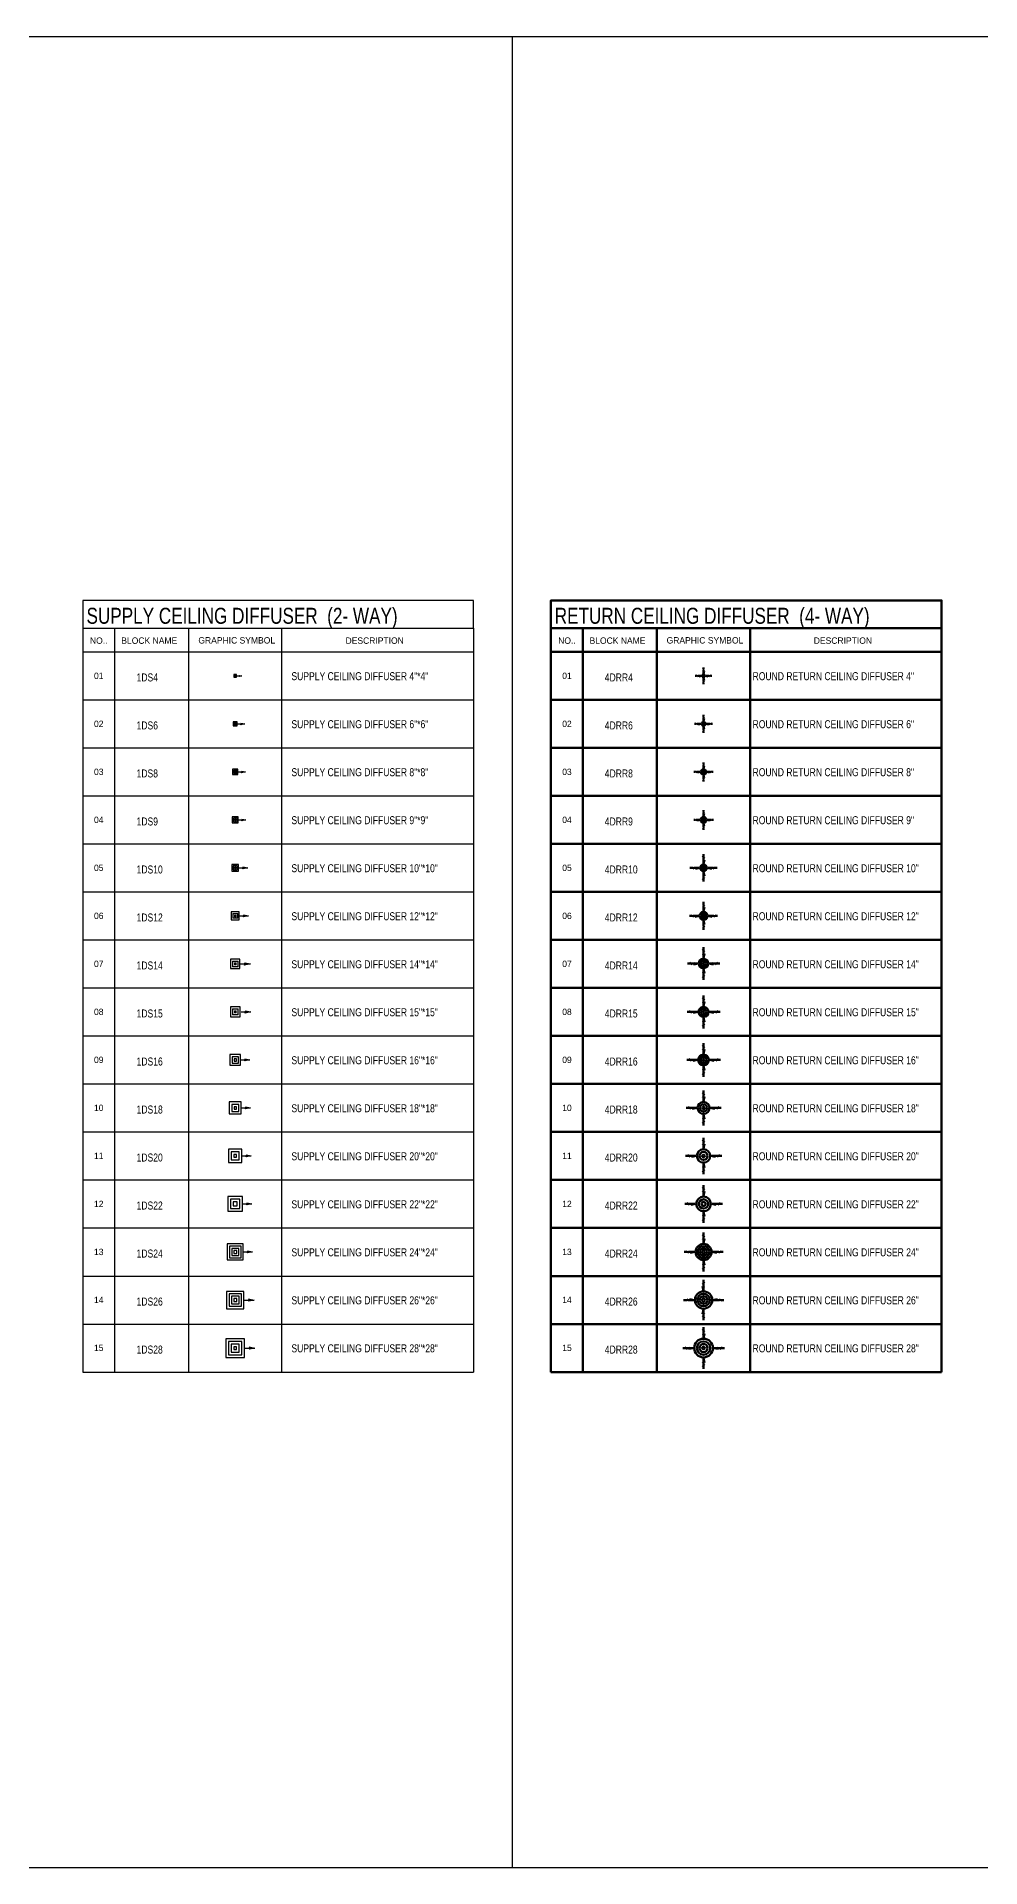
# Model space of a CAD drawing. Header units: millimetres. Extents: x -21221 to 1625077, y -149981 to 356550.
# Drawn here: x 301959 to 337340, y 212613 to 281251 of the extents above; entities that cross this region are included whole.
import ezdxf
from ezdxf.enums import TextEntityAlignment as Align

# ---------------------------------------------------------------- set-up
doc = ezdxf.new("R2010")
doc.units = ezdxf.units.MM
doc.header["$LTSCALE"] = 1000
doc.header["$MEASUREMENT"] = 0
doc.layers.get('0').update_dxf_attribs({"linetype": 'CONTINUOUS'})
doc.layers.add('11-F-A-DUCT', color=11, linetype='CONTINUOUS')
doc.layers.add('3- SUPPLY DUCT', color=3, linetype='CONTINUOUS')
doc.layers.add('6-RETURN-DUCT', color=6, linetype='CONTINUOUS', lineweight=50)
doc.styles.add('STENCIL', font='stencil.shx')
doc.styles.add('style2', font='stencil.shx')

# ---------------------------------------------------------------- blocks, each defined once
blk = doc.blocks.new('1DS4')
at = {"color": 13}
for p, q in [((75, 0), (244, 0)), ((144, 20), (244, 0)), ((144, 20), (152, 0)), ((144, -20), (152, 0)), ((244, 0), (144, -20))]:
    blk.add_line(p, q, dxfattribs=at)
at = {"color": 12}
blk.add_lwpolyline([(-50, -50), (50, -50), (50, 50), (-50, 50)], close=True, dxfattribs=at)
at = {"color": 13}
for points in [[(-30, -30), (30, -30), (30, 30), (-30, 30)], [(-10, -10), (10, -10), (10, 10), (-10, 10)]]:
    blk.add_lwpolyline(points, close=True, dxfattribs=at)
for points in [[(144, 20), (152, 0), (244, 0)], [(144, -20), (152, 0), (244, 0)]]:
    blk.add_solid(points, dxfattribs=at)
blk = doc.blocks.new('1DS6')
at = {"color": 13}
for p, q in [((100, 0), (353.125, 0)), ((203.125, 30), (353.125, 0)), ((203.125, 30), (215.625, 0)), ((203.125, -30), (215.625, 0)), ((353.125, 0), (203.125, -30))]:
    blk.add_line(p, q, dxfattribs=at)
at = {"color": 12}
blk.add_lwpolyline([(-75, -75), (75, -75), (75, 75), (-75, 75)], close=True, dxfattribs=at)
at = {"color": 13}
for points in [[(-45, -45), (45, -45), (45, 45), (-45, 45)], [(-15, -15), (15, -15), (15, 15), (-15, 15)]]:
    blk.add_lwpolyline(points, close=True, dxfattribs=at)
for points in [[(203.125, 30), (215.625, 0), (353.125, 0)], [(203.125, -30), (215.625, 0), (353.125, 0)]]:
    blk.add_solid(points, dxfattribs=at)
blk = doc.blocks.new('1DS8')
at = {"color": 13}
for p, q in [((125, 0), (378.125, 0)), ((228.125, 30), (378.125, 0)), ((228.125, 30), (240.625, 0)), ((228.125, -30), (240.625, 0)), ((378.125, 0), (228.125, -30))]:
    blk.add_line(p, q, dxfattribs=at)
at = {"color": 12}
blk.add_lwpolyline([(-100, -100), (100, -100), (100, 100), (-100, 100)], close=True, dxfattribs=at)
at = {"color": 13}
for points in [[(-60, -60), (60, -60), (60, 60), (-60, 60)], [(-20, -20), (20, -20), (20, 20), (-20, 20)]]:
    blk.add_lwpolyline(points, close=True, dxfattribs=at)
for points in [[(228.125, 30), (240.625, 0), (378.125, 0)], [(228.125, -30), (240.625, 0), (378.125, 0)]]:
    blk.add_solid(points, dxfattribs=at)
blk = doc.blocks.new('1DS9')
at = {"color": 13}
for p, q in [((137.5, 0), (390.625, 0)), ((240.625, 30), (390.625, 0)), ((240.625, 30), (253.125, 0)), ((240.625, -30), (253.125, 0)), ((390.625, 0), (240.625, -30))]:
    blk.add_line(p, q, dxfattribs=at)
at = {"color": 12}
blk.add_lwpolyline([(-112.5, -112.5), (112.5, -112.5), (112.5, 112.5), (-112.5, 112.5)], close=True, dxfattribs=at)
at = {"color": 13}
for points in [[(-67.5, -67.5), (67.5, -67.5), (67.5, 67.5), (-67.5, 67.5)], [(-22.5, -22.5), (22.5, -22.5), (22.5, 22.5), (-22.5, 22.5)]]:
    blk.add_lwpolyline(points, close=True, dxfattribs=at)
for points in [[(240.625, 30), (253.125, 0), (390.625, 0)], [(240.625, -30), (253.125, 0), (390.625, 0)]]:
    blk.add_solid(points, dxfattribs=at)
blk = doc.blocks.new('1DS10')
at = {"color": 13}
for p, q in [((150, 0), (466.40625, 0)), ((278.90625, 37.5), (466.40625, 0)), ((278.90625, 37.5), (294.53125, 0)), ((278.90625, -37.5), (294.53125, 0)), ((466.40625, 0), (278.90625, -37.5))]:
    blk.add_line(p, q, dxfattribs=at)
at = {"color": 12}
blk.add_lwpolyline([(-125, -125), (125, -125), (125, 125), (-125, 125)], close=True, dxfattribs=at)
at = {"color": 13}
for points in [[(-75, -75), (75, -75), (75, 75), (-75, 75)], [(-25, -25), (25, -25), (25, 25), (-25, 25)]]:
    blk.add_lwpolyline(points, close=True, dxfattribs=at)
for points in [[(278.90625, 37.5), (294.53125, 0), (466.40625, 0)], [(278.90625, -37.5), (294.53125, 0), (466.40625, 0)]]:
    blk.add_solid(points, dxfattribs=at)
blk = doc.blocks.new('1DS12')
at = {"color": 13}
for p, q in [((-90, 90), (-90, -90)), ((-90, 90), (90, 90)), ((-30, 30), (-30, -30)), ((-30, 30), (30, 30)), ((30, -30), (30, 30)), ((90, -90), (90, 90)), ((175, 0), (491.40625, 0)), ((303.90625, 37.5), (491.40625, 0)), ((303.90625, 37.5), (319.53125, 0)), ((303.90625, -37.5), (319.53125, 0)), ((491.40625, 0), (303.90625, -37.5)), ((90, -90), (-90, -90)), ((30, -30), (-30, -30))]:
    blk.add_line(p, q, dxfattribs=at)
at = {"color": 12}
blk.add_lwpolyline([(-150, -150), (150, -150), (150, 150), (-150, 150)], close=True, dxfattribs=at)
at = {"color": 13}
for points in [[(303.90625, 37.5), (319.53125, 0), (491.40625, 0)], [(303.90625, -37.5), (319.53125, 0), (491.40625, 0)]]:
    blk.add_solid(points, dxfattribs=at)
blk = doc.blocks.new('1DS14')
at = {"color": 13}
for p, q in [((-105, 105), (-105, -105)), ((-105, 105), (105, 105)), ((-35, 35), (-35, -35)), ((-35, 35), (35, 35)), ((35, -35), (35, 35)), ((105, -105), (105, 105)), ((200, 0), (569, 0)), ((350, 44), (569, 0)), ((350, 44), (369, 0)), ((350, -44), (369, 0)), ((569, 0), (350, -44)), ((105, -105), (-105, -105)), ((35, -35), (-35, -35))]:
    blk.add_line(p, q, dxfattribs=at)
at = {"color": 12}
blk.add_lwpolyline([(-175, -175), (175, -175), (175, 175), (-175, 175)], close=True, dxfattribs=at)
at = {"color": 13}
for points in [[(350, 44), (369, 0), (569, 0)], [(350, -44), (369, 0), (569, 0)]]:
    blk.add_solid(points, dxfattribs=at)
blk = doc.blocks.new('1DS15')
at = {"color": 13}
for p, q in [((-112, 112), (-112, -112)), ((-112, 112), (112, 112)), ((-37, 37), (-37, -37)), ((-37, 37), (37, 37)), ((37, -37), (37, 37)), ((112, -112), (112, 112)), ((363, 44), (582, 0)), ((363, 44), (381, 0)), ((112, -112), (-112, -112)), ((37, -37), (-37, -37)), ((213, 0), (582, 0)), ((363, -44), (381, 0)), ((582, 0), (363, -44))]:
    blk.add_line(p, q, dxfattribs=at)
at = {"color": 12}
blk.add_lwpolyline([(-187, -187), (187, -187), (187, 187), (-187, 187)], close=True, dxfattribs=at)
at = {"color": 13}
for points in [[(363, 44), (381, 0), (582, 0)], [(363, -44), (381, 0), (582, 0)]]:
    blk.add_solid(points, dxfattribs=at)
blk = doc.blocks.new('1DS16')
at = {"color": 13}
for p, q in [((225, 0), (541.40625, 0)), ((353.90625, 37.5), (541.40625, 0)), ((353.90625, 37.5), (369.53125, 0)), ((353.90625, -37.5), (369.53125, 0)), ((541.40625, 0), (353.90625, -37.5))]:
    blk.add_line(p, q, dxfattribs=at)
at = {"color": 12}
blk.add_lwpolyline([(-200, -200), (200, -200), (200, 200), (-200, 200)], close=True, dxfattribs=at)
at = {"color": 13}
for points in [[(-120, -120), (120, -120), (120, 120), (-120, 120)], [(-40, -40), (40, -40), (40, 40), (-40, 40)]]:
    blk.add_lwpolyline(points, close=True, dxfattribs=at)
for points in [[(353.90625, 37.5), (369.53125, 0), (541.40625, 0)], [(353.90625, -37.5), (369.53125, 0), (541.40625, 0)]]:
    blk.add_solid(points, dxfattribs=at)
blk = doc.blocks.new('1DS18')
at = {"color": 13}
for p, q in [((250, 0), (566.40625, 0)), ((378.90625, 37.5), (566.40625, 0)), ((378.90625, 37.5), (394.53125, 0)), ((378.90625, -37.5), (394.53125, 0)), ((566.40625, 0), (378.90625, -37.5))]:
    blk.add_line(p, q, dxfattribs=at)
at = {"color": 12}
blk.add_lwpolyline([(-225, -225), (225, -225), (225, 225), (-225, 225)], close=True, dxfattribs=at)
at = {"color": 13}
for points in [[(-135, -135), (135, -135), (135, 135), (-135, 135)], [(-45, -45), (45, -45), (45, 45), (-45, 45)]]:
    blk.add_lwpolyline(points, close=True, dxfattribs=at)
for points in [[(378.90625, 37.5), (394.53125, 0), (566.40625, 0)], [(378.90625, -37.5), (394.53125, 0), (566.40625, 0)]]:
    blk.add_solid(points, dxfattribs=at)
blk = doc.blocks.new('1DS20')
at = {"color": 13}
for p, q in [((275, 0), (591.40625, 0)), ((403.90625, 37.5), (591.40625, 0)), ((403.90625, 37.5), (419.53125, 0)), ((403.90625, -37.5), (419.53125, 0)), ((591.40625, 0), (403.90625, -37.5))]:
    blk.add_line(p, q, dxfattribs=at)
at = {"color": 12}
blk.add_lwpolyline([(-250, -250), (250, -250), (250, 250), (-250, 250)], close=True, dxfattribs=at)
at = {"color": 13}
for points in [[(-150, -150), (150, -150), (150, 150), (-150, 150)], [(-50, -50), (50, -50), (50, 50), (-50, 50)]]:
    blk.add_lwpolyline(points, close=True, dxfattribs=at)
for points in [[(403.90625, 37.5), (419.53125, 0), (591.40625, 0)], [(403.90625, -37.5), (419.53125, 0), (591.40625, 0)]]:
    blk.add_solid(points, dxfattribs=at)
blk = doc.blocks.new('1DS22')
at = {"color": 13}
for p, q in [((300, 0), (616.40625, 0)), ((428.90625, 37.5), (616.40625, 0)), ((428.90625, 37.5), (444.53125, 0)), ((428.90625, -37.5), (444.53125, 0)), ((616.40625, 0), (428.90625, -37.5))]:
    blk.add_line(p, q, dxfattribs=at)
at = {"color": 12}
blk.add_lwpolyline([(-275, -275), (275, -275), (275, 275), (-275, 275)], close=True, dxfattribs=at)
at = {"color": 13}
for points in [[(-175, -175), (175, -175), (175, 175), (-175, 175)], [(-75, -75), (75, -75), (75, 75), (-75, 75)]]:
    blk.add_lwpolyline(points, close=True, dxfattribs=at)
for points in [[(428.90625, 37.5), (444.53125, 0), (616.40625, 0)], [(428.90625, -37.5), (444.53125, 0), (616.40625, 0)]]:
    blk.add_solid(points, dxfattribs=at)
blk = doc.blocks.new('1DS24')
at = {"color": 13}
for p, q in [((325, 0), (641, 0)), ((454, 38), (641, 0)), ((454, 38), (470, 0)), ((454, -37), (470, 0)), ((641, 0), (454, -37))]:
    blk.add_line(p, q, dxfattribs=at)
at = {"color": 12}
blk.add_lwpolyline([(-300, -300), (300, -300), (300, 300), (-300, 300)], close=True, dxfattribs=at)
at = {"color": 13}
for points in [[(-218, -218), (218, -218), (218, 218), (-218, 218)], [(-136, -136), (136, -136), (136, 136), (-136, 136)], [(-55, -55), (55, -55), (55, 55), (-55, 55)]]:
    blk.add_lwpolyline(points, close=True, dxfattribs=at)
for points in [[(454, 38), (470, 0), (641, 0)], [(454, -37), (470, 0), (641, 0)]]:
    blk.add_solid(points, dxfattribs=at)
blk = doc.blocks.new('1DS26')
at = {"color": 13}
for p, q in [((350, 0), (706, 0)), ((495, 42), (706, 0)), ((495, 42), (513, 0)), ((495, -42), (513, 0)), ((706, 0), (495, -42))]:
    blk.add_line(p, q, dxfattribs=at)
at = {"color": 12}
blk.add_lwpolyline([(-325, -325), (325, -325), (325, 325), (-325, 325)], close=True, dxfattribs=at)
at = {"color": 13}
for points in [[(-236, -236), (236, -236), (236, 236), (-236, 236)], [(-148, -148), (148, -148), (148, 148), (-148, 148)], [(-59, -59), (59, -59), (59, 59), (-59, 59)]]:
    blk.add_lwpolyline(points, close=True, dxfattribs=at)
for points in [[(495, 42), (513, 0), (706, 0)], [(495, -42), (513, 0), (706, 0)]]:
    blk.add_solid(points, dxfattribs=at)
blk = doc.blocks.new('1DS28')
at = {"color": 13}
for p, q in [((375, 0), (731, 0)), ((520, 42), (731, 0)), ((520, 42), (538, 0)), ((520, -42), (538, 0)), ((731, 0), (520, -42))]:
    blk.add_line(p, q, dxfattribs=at)
at = {"color": 12}
blk.add_lwpolyline([(-350, -350), (350, -350), (350, 350), (-350, 350)], close=True, dxfattribs=at)
at = {"color": 13}
for points in [[(-250, -250), (250, -250), (250, 250), (-250, 250)], [(-150, -150), (150, -150), (150, 150), (-150, 150)], [(-50, -50), (50, -50), (50, 50), (-50, 50)]]:
    blk.add_lwpolyline(points, close=True, dxfattribs=at)
for points in [[(520, 42), (538, 0), (731, 0)], [(520, -42), (538, 0), (731, 0)]]:
    blk.add_solid(points, dxfattribs=at)
blk = doc.blocks.new('4DRR4')
at = {"color": 13}
for p, q in [((-258, 0), (-308, 0)), ((-258, 0), (-236, 21)), ((-236, -21), (-236, 21)), ((-215, 0), (-236, -21)), ((-215, 0), (-75, 0)), ((-175, 20), (-167, 0)), ((-175, -20), (-167, 0)), ((-75, 0), (-175, -20)), ((0, 258), (-21, 236)), ((21, 236), (-21, 236)), ((-20, 175), (0, 167)), ((0, 258), (0, 308)), ((0, 215), (21, 236)), ((0, 215), (0, 75)), ((20, 175), (0, 167)), ((0, 75), (20, 175)), ((215, 0), (75, 0)), ((75, 0), (175, -20)), ((175, 20), (167, 0)), ((175, -20), (167, 0)), ((215, 0), (236, -21)), ((236, -21), (236, 21)), ((258, 0), (236, 21)), ((258, 0), (308, 0)), ((21, -236), (-21, -236)), ((0, -258), (-21, -236)), ((-20, -175), (0, -167)), ((0, -215), (0, -75)), ((0, -75), (20, -175)), ((20, -175), (0, -167)), ((0, -215), (21, -236)), ((0, -258), (0, -308))]:
    blk.add_line(p, q, dxfattribs=at)
at = {"color": 12}
blk.add_circle((0, 0), 50, dxfattribs=at)
at = {"color": 13}
for radius in [30, 10]:
    blk.add_circle((0, 0), radius, dxfattribs=at)
for points in [[(-175, 20), (-167, 0), (-75, 0)], [(-175, -20), (-167, 0), (-75, 0)], [(-20, 175), (0, 167), (0, 75)], [(20, 175), (0, 167), (0, 75)], [(175, 20), (167, 0), (75, 0)], [(175, -20), (167, 0), (75, 0)], [(-20, -175), (0, -167), (0, -75)], [(20, -175), (0, -167), (0, -75)]]:
    blk.add_solid(points, dxfattribs=at)
blk = doc.blocks.new('4DRR6')
at = {"color": 13}
for p, q in [((-283, 0), (-333, 0)), ((-283, 0), (-261, 21)), ((-261, -21), (-261, 21)), ((-240, 0), (-261, -21)), ((-240, 0), (-100, 0)), ((-200, 20), (-192, 0)), ((-200, -20), (-192, 0)), ((-100, 0), (-200, -20)), ((0, 283), (-21, 261)), ((21, 261), (-21, 261)), ((-20, 200), (0, 192)), ((0, 283), (0, 333)), ((0, 240), (21, 261)), ((0, 240), (0, 100)), ((20, 200), (0, 192)), ((0, 100), (20, 200)), ((240, 0), (100, 0)), ((100, 0), (200, -20)), ((200, 20), (192, 0)), ((200, -20), (192, 0)), ((240, 0), (261, -21)), ((261, -21), (261, 21)), ((283, 0), (261, 21)), ((283, 0), (333, 0)), ((21, -261), (-21, -261)), ((0, -283), (-21, -261)), ((-20, -200), (0, -192)), ((0, -240), (0, -100)), ((0, -100), (20, -200)), ((20, -200), (0, -192)), ((0, -240), (21, -261)), ((0, -283), (0, -333))]:
    blk.add_line(p, q, dxfattribs=at)
at = {"color": 12}
blk.add_circle((0, 0), 75, dxfattribs=at)
at = {"color": 13}
for radius in [45, 15]:
    blk.add_circle((0, 0), radius, dxfattribs=at)
for points in [[(-200, 20), (-192, 0), (-100, 0)], [(-200, -20), (-192, 0), (-100, 0)], [(-20, 200), (0, 192), (0, 100)], [(20, 200), (0, 192), (0, 100)], [(200, 20), (192, 0), (100, 0)], [(200, -20), (192, 0), (100, 0)], [(-20, -200), (0, -192), (0, -100)], [(20, -200), (0, -192), (0, -100)]]:
    blk.add_solid(points, dxfattribs=at)
blk = doc.blocks.new('4DRR8')
at = {"color": 13}
for p, q in [((-308, 0), (-358, 0)), ((-308, 0), (-286, 21)), ((-286, -21), (-286, 21)), ((-265, 0), (-286, -21)), ((-265, 0), (-125, 0)), ((-225, 20), (-217, 0)), ((-225, -20), (-217, 0)), ((-125, 0), (-225, -20)), ((0, 308), (-21, 286)), ((21, 286), (-21, 286)), ((-20, 225), (0, 217)), ((0, 308), (0, 358)), ((0, 265), (21, 286)), ((0, 265), (0, 125)), ((20, 225), (0, 217)), ((0, 125), (20, 225)), ((265, 0), (125, 0)), ((125, 0), (225, -20)), ((225, 20), (217, 0)), ((225, -20), (217, 0)), ((265, 0), (286, -21)), ((286, -21), (286, 21)), ((308, 0), (286, 21)), ((308, 0), (358, 0)), ((21, -286), (-21, -286)), ((0, -308), (-21, -286)), ((-20, -225), (0, -217)), ((0, -265), (0, -125)), ((0, -125), (20, -225)), ((20, -225), (0, -217)), ((0, -265), (21, -286)), ((0, -308), (0, -358))]:
    blk.add_line(p, q, dxfattribs=at)
at = {"color": 12}
blk.add_circle((0, 0), 100, dxfattribs=at)
at = {"color": 13}
for radius in [60, 20]:
    blk.add_circle((0, 0), radius, dxfattribs=at)
for points in [[(-225, 20), (-217, 0), (-125, 0)], [(-225, -20), (-217, 0), (-125, 0)], [(-20, 225), (0, 217), (0, 125)], [(20, 225), (0, 217), (0, 125)], [(225, 20), (217, 0), (125, 0)], [(225, -20), (217, 0), (125, 0)], [(-20, -225), (0, -217), (0, -125)], [(20, -225), (0, -217), (0, -125)]]:
    blk.add_solid(points, dxfattribs=at)
blk = doc.blocks.new('4DRR9')
at = {"color": 13}
for p, q in [((-320, 0), (-370, 0)), ((-320, 0), (-299, 21)), ((-299, -21), (-299, 21)), ((-278, 0), (-299, -21)), ((-278, 0), (-138, 0)), ((-238, 20), (-229, 0)), ((-238, -20), (-229, 0)), ((-138, 0), (-238, -20)), ((0, 320), (-21, 299)), ((21, 299), (-21, 299)), ((-20, 237), (0, 229)), ((0, 320), (0, 370)), ((0, 277), (21, 299)), ((0, 277), (0, 137)), ((20, 237), (0, 229)), ((0, 137), (20, 237)), ((277, 0), (137, 0)), ((137, 0), (237, -20)), ((237, 20), (229, 0)), ((237, -20), (229, 0)), ((277, 0), (299, -21)), ((299, -21), (299, 21)), ((320, 0), (299, 21)), ((320, 0), (370, 0)), ((21, -299), (-21, -299)), ((0, -320), (-21, -299)), ((-20, -238), (0, -229)), ((0, -278), (0, -138)), ((0, -138), (20, -238)), ((20, -238), (0, -229)), ((0, -278), (21, -299)), ((0, -320), (0, -370))]:
    blk.add_line(p, q, dxfattribs=at)
at = {"color": 12}
blk.add_circle((0, 0), 112, dxfattribs=at)
at = {"color": 13}
for radius in [67.5, 22.5]:
    blk.add_circle((0, 0), radius, dxfattribs=at)
for points in [[(-238, 20), (-229, 0), (-138, 0)], [(-238, -20), (-229, 0), (-138, 0)], [(-20, 237), (0, 229), (0, 137)], [(20, 237), (0, 229), (0, 137)], [(237, 20), (229, 0), (137, 0)], [(237, -20), (229, 0), (137, 0)], [(-20, -238), (0, -229), (0, -138)], [(20, -238), (0, -229), (0, -138)]]:
    blk.add_solid(points, dxfattribs=at)
blk = doc.blocks.new('4DRR10')
at = {"color": 13}
for p, q in [((-436, 0), (-514, 0)), ((-436, 0), (-402, 33)), ((-402, -33), (-402, 33)), ((-306, 31), (-293, 0)), ((0, 436), (-33, 402)), ((33, 402), (-33, 402)), ((-31, 306), (0, 293)), ((0, 436), (0, 514)), ((0, 369), (33, 402)), ((0, 369), (0, 150)), ((31, 306), (0, 293)), ((0, 150), (31, 306)), ((306, 31), (293, 0)), ((402, -33), (402, 33)), ((436, 0), (402, 33)), ((436, 0), (514, 0)), ((-369, 0), (-402, -33)), ((-369, 0), (-150, 0)), ((-306, -31), (-293, 0)), ((-150, 0), (-306, -31)), ((33, -402), (-33, -402)), ((0, -436), (-33, -402)), ((-31, -306), (0, -293)), ((0, -369), (0, -150)), ((0, -150), (31, -306)), ((31, -306), (0, -293)), ((0, -369), (33, -402)), ((0, -436), (0, -514)), ((369, 0), (150, 0)), ((150, 0), (306, -31)), ((306, -31), (293, 0)), ((369, 0), (402, -33))]:
    blk.add_line(p, q, dxfattribs=at)
at = {"color": 12}
blk.add_circle((0, 0), 125, dxfattribs=at)
at = {"color": 13}
for radius in [75, 25]:
    blk.add_circle((0, 0), radius, dxfattribs=at)
for points in [[(-306, 31), (-293, 0), (-150, 0)], [(-31, 306), (0, 293), (0, 150)], [(31, 306), (0, 293), (0, 150)], [(306, 31), (293, 0), (150, 0)], [(-306, -31), (-293, 0), (-150, 0)], [(-31, -306), (0, -293), (0, -150)], [(31, -306), (0, -293), (0, -150)], [(306, -31), (293, 0), (150, 0)]]:
    blk.add_solid(points, dxfattribs=at)
blk = doc.blocks.new('4DRR12')
at = {"color": 13}
for p, q in [((-449, 0), (-524, 0)), ((-449, 0), (-417, 32)), ((-417, -32), (-417, 32)), ((-385, 0), (-417, -32)), ((-385, 0), (-175, 0)), ((-325, 30), (-312, 0)), ((-325, -30), (-312, 0)), ((-175, 0), (-325, -30)), ((0, 449), (-32, 417)), ((32, 417), (-32, 417)), ((-30, 325), (0, 312)), ((0, 449), (0, 524)), ((0, 385), (32, 417)), ((0, 385), (0, 174)), ((30, 325), (0, 312)), ((0, 174), (30, 325)), ((385, 0), (174, 0)), ((174, 0), (325, -30)), ((325, 30), (312, 0)), ((325, -30), (312, 0)), ((385, 0), (417, -32)), ((417, -32), (417, 32)), ((449, 0), (417, 32)), ((449, 0), (524, 0)), ((32, -417), (-32, -417)), ((0, -449), (-32, -417)), ((-30, -325), (0, -312)), ((0, -385), (0, -175)), ((0, -175), (30, -325)), ((30, -325), (0, -312)), ((0, -385), (32, -417)), ((0, -449), (0, -524))]:
    blk.add_line(p, q, dxfattribs=at)
at = {"color": 12}
blk.add_circle((0, 0), 150, dxfattribs=at)
at = {"color": 13}
for radius in [90, 30]:
    blk.add_circle((0, 0), radius, dxfattribs=at)
for points in [[(-325, 30), (-312, 0), (-175, 0)], [(-325, -30), (-312, 0), (-175, 0)], [(-30, 325), (0, 312), (0, 174)], [(30, 325), (0, 312), (0, 174)], [(325, 30), (312, 0), (174, 0)], [(325, -30), (312, 0), (174, 0)], [(-30, -325), (0, -312), (0, -175)], [(30, -325), (0, -312), (0, -175)]]:
    blk.add_solid(points, dxfattribs=at)
blk = doc.blocks.new('4DRR14')
at = {"color": 13}
for p, q in [((-520, 0), (-607, 0)), ((-520, 0), (-482, 37)), ((-482, -37), (-482, 37)), ((-445, 0), (-482, -37)), ((-445, 0), (-200, 0)), ((-375, 35), (-360, 0)), ((-375, -35), (-360, 0)), ((-200, 0), (-375, -35)), ((0, 520), (-37, 482)), ((37, 482), (-37, 482)), ((-35, 375), (0, 360)), ((0, 520), (0, 607)), ((0, 445), (37, 482)), ((0, 445), (0, 200)), ((35, 375), (0, 360)), ((0, 200), (35, 375)), ((445, 0), (200, 0)), ((200, 0), (375, -35)), ((375, 35), (360, 0)), ((375, -35), (360, 0)), ((445, 0), (482, -37)), ((482, -37), (482, 37)), ((520, 0), (482, 37)), ((520, 0), (607, 0)), ((37, -482), (-37, -482)), ((0, -520), (-37, -482)), ((-35, -375), (0, -360)), ((0, -445), (0, -200)), ((0, -200), (35, -375)), ((35, -375), (0, -360)), ((0, -445), (37, -482)), ((0, -520), (0, -607))]:
    blk.add_line(p, q, dxfattribs=at)
at = {"color": 12}
blk.add_circle((0, 0), 175, dxfattribs=at)
at = {"color": 13}
for radius in [105, 35]:
    blk.add_circle((0, 0), radius, dxfattribs=at)
for points in [[(-375, 35), (-360, 0), (-200, 0)], [(-375, -35), (-360, 0), (-200, 0)], [(-35, 375), (0, 360), (0, 200)], [(35, 375), (0, 360), (0, 200)], [(375, 35), (360, 0), (200, 0)], [(375, -35), (360, 0), (200, 0)], [(-35, -375), (0, -360), (0, -200)], [(35, -375), (0, -360), (0, -200)]]:
    blk.add_solid(points, dxfattribs=at)
blk = doc.blocks.new('4DRR15')
at = {"color": 13}
for p, q in [((-532, 0), (-620, 0)), ((-532, 0), (-495, 37)), ((-495, -37), (-495, 37)), ((-458, 0), (-495, -37)), ((-458, 0), (-213, 0)), ((-388, 35), (-373, 0)), ((-388, -35), (-373, 0)), ((-213, 0), (-388, -35)), ((0, 532), (-37, 495)), ((37, 495), (-37, 495)), ((-35, 388), (0, 373)), ((0, 532), (0, 620)), ((0, 458), (37, 495)), ((0, 458), (0, 212)), ((35, 388), (0, 373)), ((0, 212), (35, 388)), ((458, 0), (212, 0)), ((212, 0), (388, -35)), ((388, 35), (373, 0)), ((388, -35), (373, 0)), ((458, 0), (495, -37)), ((495, -37), (495, 37)), ((532, 0), (495, 37)), ((532, 0), (620, 0)), ((37, -495), (-37, -495)), ((0, -532), (-37, -495)), ((-35, -388), (0, -373)), ((0, -458), (0, -213)), ((0, -213), (35, -388)), ((35, -388), (0, -373)), ((0, -458), (37, -495)), ((0, -532), (0, -620))]:
    blk.add_line(p, q, dxfattribs=at)
at = {"color": 12}
blk.add_circle((0, 0), 188, dxfattribs=at)
at = {"color": 13}
for radius in [112, 37.5]:
    blk.add_circle((0, 0), radius, dxfattribs=at)
for points in [[(-388, 35), (-373, 0), (-213, 0)], [(-388, -35), (-373, 0), (-213, 0)], [(-35, 388), (0, 373), (0, 212)], [(35, 388), (0, 373), (0, 212)], [(388, 35), (373, 0), (212, 0)], [(388, -35), (373, 0), (212, 0)], [(-35, -388), (0, -373), (0, -213)], [(35, -388), (0, -373), (0, -213)]]:
    blk.add_solid(points, dxfattribs=at)
blk = doc.blocks.new('4DRR16')
at = {"color": 13}
for p, q in [((-545, 0), (-632, 0)), ((-545, 0), (-507, 37)), ((-507, -37), (-507, 37)), ((-400, 35), (-385, 0)), ((0, 545), (-37, 507)), ((37, 507), (-37, 507)), ((-35, 400), (0, 385)), ((0, 545), (0, 632)), ((0, 470), (37, 507)), ((0, 470), (0, 225)), ((35, 400), (0, 385)), ((0, 225), (35, 400)), ((400, 35), (385, 0)), ((507, -37), (507, 37)), ((545, 0), (507, 37)), ((545, 0), (632, 0)), ((-470, 0), (-507, -37)), ((-470, 0), (-225, 0)), ((-400, -35), (-385, 0)), ((-225, 0), (-400, -35)), ((37, -507), (-37, -507)), ((0, -545), (-37, -507)), ((-35, -400), (0, -385)), ((0, -470), (0, -225)), ((0, -225), (35, -400)), ((35, -400), (0, -385)), ((0, -470), (37, -507)), ((0, -545), (0, -632)), ((470, 0), (225, 0)), ((225, 0), (400, -35)), ((400, -35), (385, 0)), ((470, 0), (507, -37))]:
    blk.add_line(p, q, dxfattribs=at)
at = {"color": 12}
blk.add_circle((0, 0), 200, dxfattribs=at)
at = {"color": 13}
for radius in [120, 40]:
    blk.add_circle((0, 0), radius, dxfattribs=at)
for points in [[(-400, 35), (-385, 0), (-225, 0)], [(-35, 400), (0, 385), (0, 225)], [(35, 400), (0, 385), (0, 225)], [(400, 35), (385, 0), (225, 0)], [(-400, -35), (-385, 0), (-225, 0)], [(-35, -400), (0, -385), (0, -225)], [(35, -400), (0, -385), (0, -225)], [(400, -35), (385, 0), (225, 0)]]:
    blk.add_solid(points, dxfattribs=at)
blk = doc.blocks.new('4DRR18')
at = {"color": 13}
for p, q in [((-570, 0), (-657, 0)), ((-570, 0), (-532, 37)), ((-532, -37), (-532, 37)), ((-425, 35), (-410, 0)), ((0, 570), (-37, 532)), ((37, 532), (-37, 532)), ((-35, 425), (0, 410)), ((0, 570), (0, 657)), ((0, 495), (37, 532)), ((0, 495), (0, 250)), ((35, 425), (0, 410)), ((0, 250), (35, 425)), ((425, 35), (410, 0)), ((532, -37), (532, 37)), ((570, 0), (532, 37)), ((570, 0), (657, 0)), ((-495, 0), (-532, -37)), ((-495, 0), (-250, 0)), ((-425, -35), (-410, 0)), ((-250, 0), (-425, -35)), ((37, -532), (-37, -532)), ((0, -570), (-37, -532)), ((-35, -425), (0, -410)), ((0, -495), (0, -250)), ((0, -250), (35, -425)), ((35, -425), (0, -410)), ((0, -495), (37, -532)), ((0, -570), (0, -657)), ((495, 0), (250, 0)), ((250, 0), (425, -35)), ((425, -35), (410, 0)), ((495, 0), (532, -37))]:
    blk.add_line(p, q, dxfattribs=at)
at = {"color": 12}
blk.add_circle((0, 0), 225, dxfattribs=at)
at = {"color": 13}
for radius in [135, 45]:
    blk.add_circle((0, 0), radius, dxfattribs=at)
for points in [[(-425, 35), (-410, 0), (-250, 0)], [(-35, 425), (0, 410), (0, 250)], [(35, 425), (0, 410), (0, 250)], [(425, 35), (410, 0), (250, 0)], [(-425, -35), (-410, 0), (-250, 0)], [(-35, -425), (0, -410), (0, -250)], [(35, -425), (0, -410), (0, -250)], [(425, -35), (410, 0), (250, 0)]]:
    blk.add_solid(points, dxfattribs=at)
blk = doc.blocks.new('4DRR20')
at = {"color": 13}
for p, q in [((-595, 0), (-682, 0)), ((-595, 0), (-557, 37)), ((-557, -37), (-557, 37)), ((-450, 35), (-435, 0)), ((0, 595), (-37, 557)), ((37, 557), (-37, 557)), ((-35, 450), (0, 435)), ((0, 595), (0, 682)), ((0, 520), (37, 557)), ((0, 520), (0, 275)), ((35, 450), (0, 435)), ((0, 275), (35, 450)), ((450, 35), (435, 0)), ((557, -37), (557, 37)), ((595, 0), (557, 37)), ((595, 0), (682, 0)), ((-520, 0), (-557, -37)), ((-520, 0), (-275, 0)), ((-450, -35), (-435, 0)), ((-275, 0), (-450, -35)), ((37, -557), (-37, -557)), ((0, -595), (-37, -557)), ((-35, -450), (0, -435)), ((0, -520), (0, -275)), ((0, -275), (35, -450)), ((35, -450), (0, -435)), ((0, -520), (37, -557)), ((0, -595), (0, -682)), ((520, 0), (275, 0)), ((275, 0), (450, -35)), ((450, -35), (435, 0)), ((520, 0), (557, -37))]:
    blk.add_line(p, q, dxfattribs=at)
at = {"color": 12}
blk.add_circle((0, 0), 250, dxfattribs=at)
at = {"color": 13}
for radius in [150, 50]:
    blk.add_circle((0, 0), radius, dxfattribs=at)
for points in [[(-450, 35), (-435, 0), (-275, 0)], [(-35, 450), (0, 435), (0, 275)], [(35, 450), (0, 435), (0, 275)], [(450, 35), (435, 0), (275, 0)], [(-450, -35), (-435, 0), (-275, 0)], [(-35, -450), (0, -435), (0, -275)], [(35, -450), (0, -435), (0, -275)], [(450, -35), (435, 0), (275, 0)]]:
    blk.add_solid(points, dxfattribs=at)
blk = doc.blocks.new('4DRR22')
at = {"color": 13}
for p, q in [((0, 620), (0, 707)), ((-620, 0), (-707, 0)), ((-620, 0), (-582, 37)), ((-582, -37), (-582, 37)), ((-475, 35), (-460, 0)), ((0, 620), (-37, 582)), ((37, 582), (-37, 582)), ((-35, 475), (0, 460)), ((0, 545), (37, 582)), ((0, 545), (0, 300)), ((35, 475), (0, 460)), ((0, 300), (35, 475)), ((475, 35), (460, 0)), ((582, -37), (582, 37)), ((620, 0), (582, 37)), ((620, 0), (707, 0)), ((-545, 0), (-582, -37)), ((-545, 0), (-300, 0)), ((-475, -35), (-460, 0)), ((-300, 0), (-475, -35)), ((37, -582), (-37, -582)), ((0, -620), (-37, -582)), ((-35, -475), (0, -460)), ((0, -545), (0, -300)), ((0, -300), (35, -475)), ((35, -475), (0, -460)), ((0, -545), (37, -582)), ((0, -620), (0, -707)), ((545, 0), (300, 0)), ((300, 0), (475, -35)), ((475, -35), (460, 0)), ((545, 0), (582, -37))]:
    blk.add_line(p, q, dxfattribs=at)
at = {"color": 12}
blk.add_circle((0, 0), 275, dxfattribs=at)
at = {"color": 13}
for radius in [175, 75]:
    blk.add_circle((0, 0), radius, dxfattribs=at)
for points in [[(-475, 35), (-460, 0), (-300, 0)], [(-35, 475), (0, 460), (0, 300)], [(35, 475), (0, 460), (0, 300)], [(475, 35), (460, 0), (300, 0)], [(-475, -35), (-460, 0), (-300, 0)], [(-35, -475), (0, -460), (0, -300)], [(35, -475), (0, -460), (0, -300)], [(475, -35), (460, 0), (300, 0)]]:
    blk.add_solid(points, dxfattribs=at)
blk = doc.blocks.new('4DRR24')
at = {"color": 13}
for p, q in [((0, 645), (0, 732)), ((-645, 0), (-732, 0)), ((-645, 0), (-607, 37)), ((-607, -37), (-607, 37)), ((-500, 35), (-485, 0)), ((0, 645), (-37, 607)), ((37, 607), (-37, 607)), ((-35, 500), (0, 485)), ((0, 570), (37, 607)), ((0, 570), (0, 325)), ((35, 500), (0, 485)), ((0, 325), (35, 500)), ((500, 35), (485, 0)), ((607, -37), (607, 37)), ((645, 0), (607, 37)), ((645, 0), (732, 0)), ((-570, 0), (-607, -37)), ((-570, 0), (-325, 0)), ((-500, -35), (-485, 0)), ((-325, 0), (-500, -35)), ((37, -607), (-37, -607)), ((0, -645), (-37, -607)), ((-35, -500), (0, -485)), ((0, -570), (0, -325)), ((0, -325), (35, -500)), ((35, -500), (0, -485)), ((0, -570), (37, -607)), ((0, -645), (0, -732)), ((570, 0), (325, 0)), ((325, 0), (500, -35)), ((500, -35), (485, 0)), ((570, 0), (607, -37))]:
    blk.add_line(p, q, dxfattribs=at)
at = {"color": 12}
blk.add_circle((0, 0), 300, dxfattribs=at)
at = {"color": 13}
for radius in [218, 136, 54.5]:
    blk.add_circle((0, 0), radius, dxfattribs=at)
for points in [[(-500, 35), (-485, 0), (-325, 0)], [(-35, 500), (0, 485), (0, 325)], [(35, 500), (0, 485), (0, 325)], [(500, 35), (485, 0), (325, 0)], [(-500, -35), (-485, 0), (-325, 0)], [(-35, -500), (0, -485), (0, -325)], [(35, -500), (0, -485), (0, -325)], [(500, -35), (485, 0), (325, 0)]]:
    blk.add_solid(points, dxfattribs=at)
blk = doc.blocks.new('4DRR26')
at = {"color": 13}
for p, q in [((0, 670), (0, 757)), ((-595, 0), (-632, 37)), ((-632, 37), (-632, -37)), ((-525, 35), (-510, 0)), ((-350, 0), (-525, 35)), ((0, 595), (-37, 632)), ((-37, 632), (37, 632)), ((-35, 525), (0, 510)), ((0, 350), (-35, 525)), ((0, 670), (37, 632)), ((0, 595), (0, 350)), ((35, 525), (0, 510)), ((350, 0), (525, 35)), ((595, 0), (350, 0)), ((525, 35), (510, 0)), ((525, -35), (510, 0)), ((595, 0), (632, 37)), ((632, 37), (632, -37)), ((670, 0), (632, -37)), ((670, 0), (757, 0)), ((-670, 0), (-757, 0)), ((-670, 0), (-632, -37)), ((-595, 0), (-350, 0)), ((-525, -35), (-510, 0)), ((0, -595), (-37, -632)), ((-37, -632), (37, -632)), ((0, -350), (-35, -525)), ((-35, -525), (0, -510)), ((0, -595), (0, -350)), ((35, -525), (0, -510)), ((0, -670), (37, -632)), ((0, -670), (0, -757))]:
    blk.add_line(p, q, dxfattribs=at)
at = {"color": 12}
blk.add_circle((0, 0), 325, dxfattribs=at)
at = {"color": 13}
for radius in [236, 148, 59.1]:
    blk.add_circle((0, 0), radius, dxfattribs=at)
for points in [[(-525, 35), (-510, 0), (-350, 0)], [(-35, 525), (0, 510), (0, 350)], [(35, 525), (0, 510), (0, 350)], [(525, 35), (510, 0), (350, 0)], [(525, -35), (510, 0), (350, 0)], [(-525, -35), (-510, 0), (-350, 0)], [(-35, -525), (0, -510), (0, -350)], [(35, -525), (0, -510), (0, -350)]]:
    blk.add_solid(points, dxfattribs=at)
blk = doc.blocks.new('4DRR28')
at = {"color": 13}
for p, q in [((0, 695), (-37, 657)), ((0, 695), (0, 782)), ((-695, 0), (-782, 0)), ((-695, 0), (-657, 37)), ((-657, -37), (-657, 37)), ((-550, 35), (-535, 0)), ((37, 657), (-37, 657)), ((-35, 550), (0, 535)), ((0, 620), (37, 657)), ((0, 620), (0, 375)), ((35, 550), (0, 535)), ((0, 375), (35, 550)), ((550, 35), (535, 0)), ((657, -37), (657, 37)), ((695, 0), (657, 37)), ((695, 0), (782, 0)), ((-620, 0), (-657, -37)), ((-620, 0), (-375, 0)), ((-550, -35), (-535, 0)), ((-375, 0), (-550, -35)), ((37, -657), (-37, -657)), ((0, -695), (-37, -657)), ((-35, -550), (0, -535)), ((0, -620), (0, -375)), ((0, -375), (35, -550)), ((35, -550), (0, -535)), ((0, -620), (37, -657)), ((620, 0), (375, 0)), ((375, 0), (550, -35)), ((550, -35), (535, 0)), ((620, 0), (657, -37)), ((0, -695), (0, -782))]:
    blk.add_line(p, q, dxfattribs=at)
at = {"color": 12}
blk.add_circle((0, 0), 350, dxfattribs=at)
at = {"color": 13}
for radius in [250, 150, 50]:
    blk.add_circle((0, 0), radius, dxfattribs=at)
for points in [[(-550, 35), (-535, 0), (-375, 0)], [(-35, 550), (0, 535), (0, 375)], [(35, 550), (0, 535), (0, 375)], [(550, 35), (535, 0), (375, 0)], [(-550, -35), (-535, 0), (-375, 0)], [(-35, -550), (0, -535), (0, -375)], [(35, -550), (0, -535), (0, -375)], [(550, -35), (535, 0), (375, 0)]]:
    blk.add_solid(points, dxfattribs=at)

msp = doc.modelspace()

# ---------------------------------------------------------------- linework, layer by layer
at = {"layer": '11-F-A-DUCT'}
for p, q in [((232020.1, 281251.5), (477765.4, 281251.5)), ((319786.3, 281251.5), (319786.3, 212612.7)), ((232020.1, 212612.7), (477765.4, 212612.7))]:
    msp.add_line(p, q, dxfattribs=at)
at = {"layer": '3- SUPPLY DUCT'}
for p, q in [((303686.7, 259079.4), (303686.7, 231184.7)), ((303686.7, 259079.4), (318332.6, 259079.4)), ((304882, 259079.4), (304882, 231184.7)), ((307661.1, 231184.7), (307661.1, 259079.4)), ((311154.9, 231184.7), (311154.9, 259079.4)), ((318332.6, 259079.4), (318332.6, 231184.7)), ((303686.7, 258184.7), (318332.6, 258184.7)), ((303686.7, 256384.7), (318332.6, 256384.7)), ((303686.7, 254584.7), (318332.6, 254584.7)), ((303686.7, 252784.7), (318332.6, 252784.7)), ((303686.7, 250984.7), (318332.6, 250984.7)), ((303686.7, 249184.7), (318332.6, 249184.7)), ((303686.7, 247384.7), (318332.6, 247384.7)), ((303686.7, 245584.7), (318332.6, 245584.7)), ((303686.7, 243784.7), (318332.6, 243784.7)), ((303686.7, 241984.7), (318332.6, 241984.7)), ((303686.7, 240184.7), (318332.6, 240184.7)), ((303686.7, 238384.7), (318332.6, 238384.7)), ((303686.7, 236584.7), (318332.6, 236584.7)), ((303686.7, 234784.7), (318332.6, 234784.7)), ((303686.7, 232984.7), (318332.6, 232984.7)), ((303686.7, 231184.7), (318332.6, 231184.7))]:
    msp.add_line(p, q, dxfattribs=at)
msp.add_lwpolyline([(303686.7, 259079.4), (318332.6, 259079.4), (318332.6, 260110.5), (303686.7, 260110.5)], close=True, dxfattribs=at)
at = {"layer": '6-RETURN-DUCT'}
for p, q in [((335885.8, 259079.4), (321240, 259079.4)), ((321240, 259079.4), (321240, 231184.7)), ((321240, 259079.4), (321240, 231184.7)), ((321240, 259079.4), (335885.8, 259079.4)), ((322435.3, 259079.4), (322435.3, 231184.7)), ((325214.3, 231184.7), (325214.3, 259079.4)), ((328708.1, 231184.7), (328708.1, 259079.4)), ((335885.8, 259079.4), (335885.8, 231184.7)), ((335885.8, 258184.7), (321240, 258184.7)), ((335885.8, 256384.7), (321240, 256384.7)), ((335885.8, 254584.7), (321240, 254584.7)), ((335885.8, 252784.7), (321240, 252784.7)), ((335885.8, 250984.7), (321240, 250984.7)), ((335885.8, 249184.7), (321240, 249184.7)), ((335885.8, 247384.7), (321240, 247384.7)), ((335885.8, 245584.7), (321240, 245584.7)), ((335885.8, 243784.7), (321240, 243784.7)), ((335885.8, 241984.7), (321240, 241984.7)), ((335885.8, 240184.7), (321240, 240184.7)), ((335885.8, 238384.7), (321240, 238384.7)), ((335885.8, 236584.7), (321240, 236584.7)), ((335885.8, 234784.7), (321240, 234784.7)), ((335885.8, 232984.7), (321240, 232984.7)), ((335885.8, 231184.7), (321240, 231184.7))]:
    msp.add_line(p, q, dxfattribs=at)
for points in [[(335885.8, 259079.4), (321240, 259079.4), (321240, 260110.5), (335885.8, 260110.5)], [(321240, 259079.4), (335885.8, 259079.4), (335885.8, 260110.5), (321240, 260110.5)]]:
    msp.add_lwpolyline(points, close=True, dxfattribs=at)

# ---------------------------------------------------------------- block references
at = {"layer": '3- SUPPLY DUCT'}
for name, p in [('1DS4', (309408, 257284.7)), ('1DS6', (309408, 255484.7)), ('1DS8', (309408, 253684.7)), ('1DS9', (309408, 251884.7)), ('1DS10', (309408, 250084.7)), ('1DS12', (309408, 248284.7)), ('1DS14', (309408, 246484.7)), ('1DS15', (309408, 244684.7)), ('1DS16', (309408, 242884.7)), ('1DS18', (309408, 241084.7)), ('1DS20', (309408, 239284.7)), ('1DS22', (309408, 237484.7)), ('1DS24', (309408, 235684.7)), ('1DS26', (309408, 233884.7)), ('1DS28', (309408, 232084.7))]:
    msp.add_blockref(name, p, dxfattribs=at)
at = {"layer": '6-RETURN-DUCT'}
for name, p in [('4DRR4', (326961.2, 257284.7)), ('4DRR6', (326961.2, 255484.7)), ('4DRR8', (326961.2, 253684.7)), ('4DRR9', (326961.2, 251884.7)), ('4DRR10', (326961.2, 250084.7)), ('4DRR12', (326961.2, 248284.7)), ('4DRR14', (326961.2, 246500.8)), ('4DRR15', (326961.2, 244684.7)), ('4DRR16', (326961.2, 242884.7)), ('4DRR18', (326961.2, 241084.7)), ('4DRR20', (326961.2, 239284.7)), ('4DRR22', (326961.2, 237484.7)), ('4DRR24', (326961.2, 235684.7)), ('4DRR26', (326961.2, 233884.7)), ('4DRR28', (326961.2, 232084.7))]:
    msp.add_blockref(name, p, dxfattribs=at)

# ---------------------------------------------------------------- texts
at = {"layer": '3- SUPPLY DUCT', "lineweight": 35, "style": 'STENCIL', "width": 0.8}
msp.add_text('SUPPLY CEILING DIFFUSER  (2- WAY)', height=600, dxfattribs=at).set_placement((303829.1, 259237.1))
at = {"layer": '3- SUPPLY DUCT', "lineweight": 35, "style": 'STENCIL'}
for s, height, p in [('NO..', 239.06, (304287.5, 258606.3)), ('BLOCK NAME', 239.06, (306181.8, 258606.3)), ('GRAPHIC SYMBOL', 239.062, (309461, 258617)), ('DESCRIPTION', 239.062, (314632.6, 258606.3))]:
    msp.add_text(s, height=height, dxfattribs=at).set_placement(p, align=Align.MIDDLE)
at = {"layer": '3- SUPPLY DUCT', "color": 4, "style": 'STENCIL'}
for s, p in [('01', (304287.5, 257288)), ('02', (304287.5, 255488)), ('03', (304287.5, 253688)), ('04', (304287.5, 251888)), ('05', (304287.5, 250088)), ('06', (304287.5, 248288)), ('07', (304287.5, 246488)), ('08', (304287.5, 244688)), ('09', (304287.5, 242888)), ('10', (304287.5, 241088)), ('11', (304287.5, 239288)), ('12', (304287.5, 237488)), ('13', (304287.5, 235688)), ('14', (304287.5, 233888)), ('15', (304287.5, 232088))]:
    msp.add_text(s, height=239.06, dxfattribs=at).set_placement(p, align=Align.MIDDLE)
at = {"layer": '3- SUPPLY DUCT', "color": 4, "style": 'style2', "width": 0.8}
for s, p in [('SUPPLY CEILING DIFFUSER 4"*4"', (311511.2, 257123.3)), ('1DS4', (305705.9, 257076.6)), ('1DS6', (305705.9, 255276.6)), ('SUPPLY CEILING DIFFUSER 6"*6" ', (311511.2, 255323.3)), ('1DS8', (305705.9, 253476.6)), ('SUPPLY CEILING DIFFUSER 8"*8"', (311511.2, 253523.3)), ('1DS9', (305705.9, 251676.6)), ('SUPPLY CEILING DIFFUSER 9"*9"', (311511.2, 251723.3)), ('1DS10', (305705.9, 249876.6)), ('SUPPLY CEILING DIFFUSER 10"*10"', (311511.2, 249923.3)), ('1DS12', (305705.9, 248076.6)), ('SUPPLY CEILING DIFFUSER 12"*12"', (311511.2, 248123.3)), ('1DS14', (305705.9, 246276.6)), ('SUPPLY CEILING DIFFUSER 14"*14"', (311511.2, 246323.3)), ('1DS15', (305705.9, 244476.6)), ('SUPPLY CEILING DIFFUSER 15"*15"', (311511.2, 244523.3)), ('SUPPLY CEILING DIFFUSER 16"*16"', (311511.2, 242723.3)), ('1DS16', (305705.9, 242676.6)), ('1DS18', (305705.9, 240876.6)), ('SUPPLY CEILING DIFFUSER 18"*18"', (311511.2, 240923.3)), ('1DS20', (305705.9, 239076.6)), ('SUPPLY CEILING DIFFUSER 20"*20"', (311511.2, 239123.3)), ('1DS22', (305705.9, 237276.6)), ('SUPPLY CEILING DIFFUSER 22"*22"', (311511.2, 237323.3)), ('1DS24', (305705.9, 235476.6)), ('SUPPLY CEILING DIFFUSER 24"*24"', (311511.2, 235523.3)), ('1DS26', (305705.9, 233676.6)), ('SUPPLY CEILING DIFFUSER 26"*26"', (311511.2, 233723.3)), ('1DS28', (305705.9, 231876.6)), ('SUPPLY CEILING DIFFUSER 28"*28"', (311511.2, 231923.3))]:
    msp.add_text(s, height=300, dxfattribs=at).set_placement(p)
at = {"layer": '6-RETURN-DUCT', "lineweight": 35, "style": 'STENCIL', "width": 0.8}
msp.add_text('RETURN CEILING DIFFUSER  (4- WAY)', height=600, dxfattribs=at).set_placement((321382.4, 259237.1))
at = {"layer": '6-RETURN-DUCT', "lineweight": 35, "style": 'STENCIL'}
for s, height, p in [('NO..', 239.06, (321840.8, 258606.3)), ('BLOCK NAME', 239.06, (323735, 258606.3)), ('GRAPHIC SYMBOL', 239.062, (327014.3, 258617)), ('DESCRIPTION', 239.062, (332185.9, 258606.3))]:
    msp.add_text(s, height=height, dxfattribs=at).set_placement(p, align=Align.MIDDLE)
at = {"layer": '6-RETURN-DUCT', "color": 4, "style": 'STENCIL'}
for s, p in [('01', (321840.8, 257288)), ('02', (321840.8, 255488)), ('03', (321840.8, 253688)), ('04', (321840.8, 251888)), ('05', (321840.8, 250088)), ('06', (321840.8, 248288)), ('07', (321840.8, 246488)), ('08', (321840.8, 244688)), ('09', (321840.8, 242888)), ('10', (321840.8, 241088)), ('11', (321840.8, 239288)), ('12', (321840.8, 237488)), ('13', (321840.8, 235688)), ('14', (321840.8, 233888)), ('15', (321840.8, 232088))]:
    msp.add_text(s, height=239.06, dxfattribs=at).set_placement(p, align=Align.MIDDLE)
at = {"layer": '6-RETURN-DUCT', "color": 4, "style": 'style2', "width": 0.8}
for s, p in [('ROUND RETURN CEILING DIFFUSER 4"', (328799.8, 257123.3)), ('4DRR4', (323259.2, 257076.6)), ('4DRR6', (323259.2, 255276.6)), ('ROUND RETURN CEILING DIFFUSER 6"', (328799.8, 255323.3)), ('4DRR8', (323259.2, 253476.6)), ('ROUND RETURN CEILING DIFFUSER 8"', (328799.8, 253523.3)), ('4DRR9', (323259.2, 251676.6)), ('ROUND RETURN CEILING DIFFUSER 9"', (328799.8, 251723.3)), ('4DRR10', (323259.2, 249876.6)), ('ROUND RETURN CEILING DIFFUSER 10"', (328799.8, 249923.3)), ('4DRR12', (323259.2, 248076.6)), ('ROUND RETURN CEILING DIFFUSER 12"', (328799.8, 248123.3)), ('4DRR14', (323259.2, 246276.6)), ('ROUND RETURN CEILING DIFFUSER 14"', (328799.8, 246323.3)), ('4DRR15', (323259.2, 244476.6)), ('ROUND RETURN CEILING DIFFUSER 15"', (328799.8, 244523.3)), ('ROUND RETURN CEILING DIFFUSER 16"', (328799.8, 242723.3)), ('4DRR16', (323259.2, 242676.6)), ('4DRR18', (323259.2, 240876.6)), ('ROUND RETURN CEILING DIFFUSER 18"', (328799.8, 240923.3)), ('4DRR20', (323259.2, 239076.6)), ('ROUND RETURN CEILING DIFFUSER 20"', (328799.8, 239123.3)), ('4DRR22', (323259.2, 237276.6)), ('ROUND RETURN CEILING DIFFUSER 22"', (328799.8, 237323.3)), ('4DRR24', (323259.2, 235476.6)), ('ROUND RETURN CEILING DIFFUSER 24"', (328799.8, 235523.3)), ('4DRR26', (323259.2, 233676.6)), ('ROUND RETURN CEILING DIFFUSER 26"', (328799.8, 233723.3)), ('4DRR28', (323259.2, 231876.6)), ('ROUND RETURN CEILING DIFFUSER 28"', (328799.8, 231923.3))]:
    msp.add_text(s, height=300, dxfattribs=at).set_placement(p)

doc.saveas('drawing.dxf')
